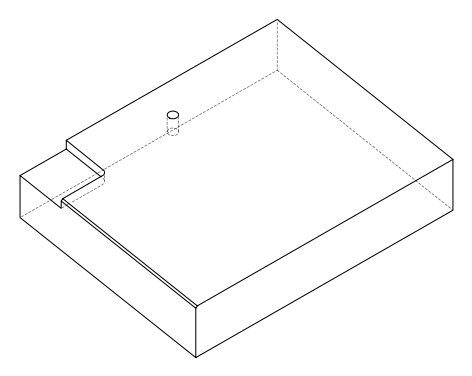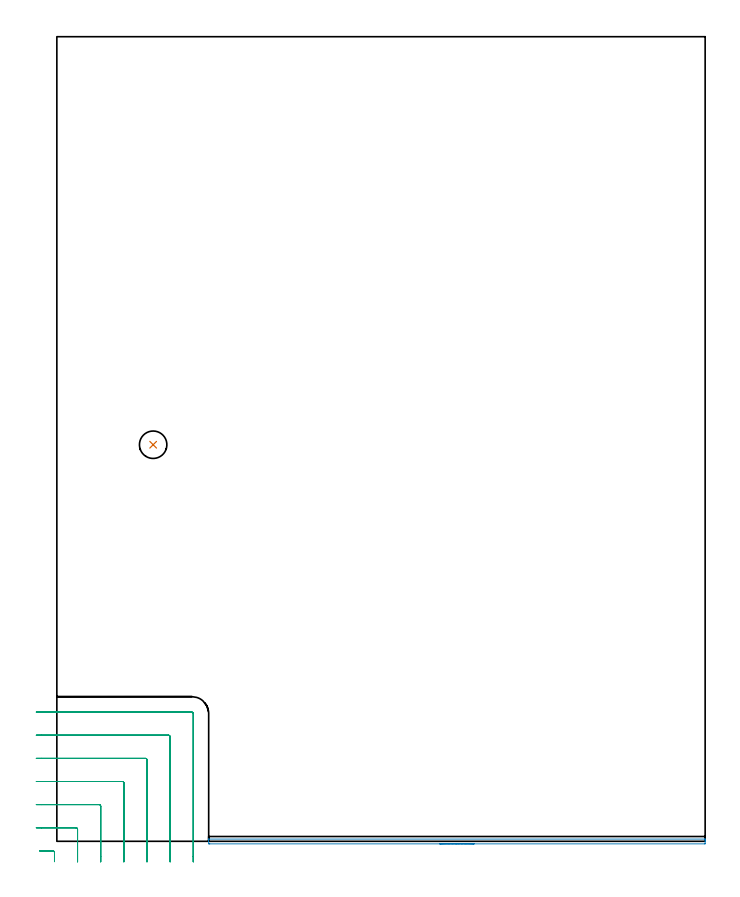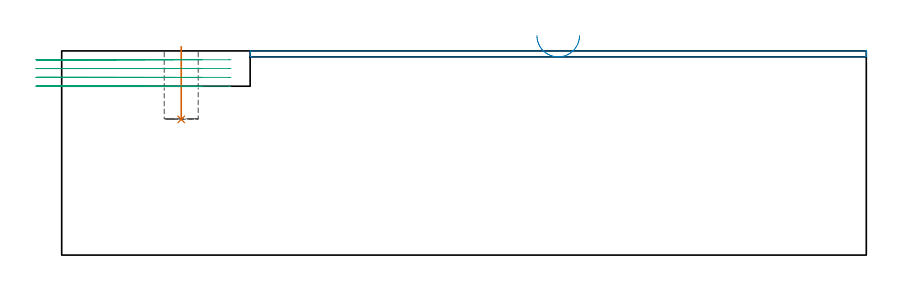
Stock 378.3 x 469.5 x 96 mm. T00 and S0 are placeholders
(PLAN: 3 operations, 2 tool changes, 8.7 min)
(1 INDEXABLE_INSERT_DRILL_BLIND_HOLE_FROM_SOLID | STEP1POCKET | NXT0302_003 | 0.14 min | 6421 mm3)
(2 AREA_MILL | FG_CHAMFER_SURFACE | UGT0205_001 | 2.48 min | 1171 mm3)
(3 MILL_CORNER_NOTCH_RECTANGULAR | CORNER_NOTCH_RECTANGULAR | UGT0201_100 | Follow Part, ap 4.5, ae 75% | 6.1 min | 123754 mm3)
(TOOL NXT0302_003 | Index. Insert Drill 16mm [880-D1600L20-05] | D16 PA176 FL80 Z2)
(TOOL UGT0205_001 | Chamfer Mill 20 x 3 x 45 deg. | D20 FL50 Z2)
(TOOL UGT0201_100 | End Mill 18 mm | D18 FL22 Z2)
(OP 1 INDEXABLE_INSERT_DRILL_BLIND_HOLE_FROM_SOLID)
G17 G21 G94 G90
T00 M6
G54
G17 G0 G90 X56.2 Y231.4 S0 M3
G43 Z106. H1
G94 G81 G98 Z63.8 F250. R98.
G80
M5
M2
(OP 2 AREA_MILL)
G17 G21 G94 G90
T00 M6
G54
G17 G0 G90 X243.45 Y-1.5 S1061 M3
G43 Z106. H0
Z103.2
G94 G1 X243.412 Z102.328 F250.
X243.298 Z101.464
X243.109 Z100.612
X242.847 Z99.78
X242.513 Z98.974
X242.11 Z98.2
X241.641 Z97.464
X241.11 Z96.772
X240.521 Z96.129
X239.878 Z95.54
X239.186 Z95.008
X238.45 Z94.54
X237.676 Z94.137
X236.87 Z93.803
X236.038 Z93.541
X235.186 Z93.352
X234.322 Z93.238
X233.45 Z93.2
X89.214
X89.026 Y-1.498 Z93.202
X88.602 Y-1.491 Z93.205
X88.6 Y-1.319 Z93.378
Y-0.1 Z94.595
Y0.566 Z95.266
Y0.914 Z95.613
X88.607 Y1.274 Z95.965
X88.61 Y1.305 Z95.995
X88.765 Y1.3 Z96.
X378.136
X378.29 Y1.305 Z95.995
X378.293 Y1.274 Z95.965
X378.3 Y0.913 Z95.613
Y0.567 Z95.266
Y-0.1 Z94.595
Y-1.319 Z93.378
X378.298 Y-1.491 Z93.205
X377.873 Y-1.5 Z93.2
X233.45
X232.578 Z93.238
X231.713 Z93.352
X230.862 Z93.541
X230.03 Z93.803
X229.224 Z94.137
X228.45 Z94.54
X227.714 Z95.008
X227.022 Z95.54
X226.379 Z96.129
X225.79 Z96.772
X225.258 Z97.464
X224.79 Z98.2
X224.387 Z98.974
X224.053 Z99.78
X223.791 Z100.612
X223.602 Z101.464
X223.488 Z102.328
X223.45 Z103.2
G0 Z106.
M5
M2
(OP 3 MILL_CORNER_NOTCH_RECTANGULAR)
G17 G21 G94 G90
T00 M6
G54
G17 G0 G90 X-1.4 Y-11.89 S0 M3
G43 Z106. H0
Z91.85
G94 G1 Y-8.89 F250.
Y-6.494 F500.
G3 X-2.294 Y-5.6 R0.9
G1 X-7.046
X-10.046 F250.
G0 Z106.
X12.1 Y-12.
Z91.85
G1 Y-9.
Y7.006 F500.
G3 X11.206 Y7.9 R0.9
G1 X-9.
X-12. F250.
G0 Z106.
X25.6 Y-12.
Z91.85
G1 Y-9.
Y20.506 F500.
G3 X24.706 Y21.4 R0.9
G1 X-9.
X-12. F250.
G0 Z106.
X39.1 Y-12.
Z91.85
G1 Y-9.
Y34.005 F500.
G3 X38.205 Y34.9 R0.9
G1 X-9.
X-12. F250.
G0 Z106.
X52.6 Y-12.
Z91.85
G1 Y-9.
Y47.505 F500.
G3 X51.705 Y48.4 R0.9
G1 X-9.
X-12. F250.
G0 Z106.
X66.1 Y-12.
Z91.85
G1 Y-9.
Y61.005 F500.
G3 X65.205 Y61.9 R0.9
G1 X-9.
X-12. F250.
G0 Z106.
X79.6 Y-12.
Z91.85
G1 Y-9.
Y74.505 F500.
G3 X78.705 Y75.4 R0.9
G1 X-9.
X-12. F250.
G0 Z106.
X-1.4 Y-11.89
Z87.7
G1 Y-8.89
Y-6.494 F500.
G3 X-2.294 Y-5.6 R0.9
G1 X-7.046
X-10.046 F250.
G0 Z106.
X12.1 Y-12.
Z87.7
G1 Y-9.
Y7.006 F500.
G3 X11.206 Y7.9 R0.9
G1 X-9.
X-12. F250.
G0 Z106.
X25.6 Y-12.
Z87.7
G1 Y-9.
Y20.506 F500.
G3 X24.706 Y21.4 R0.9
G1 X-9.
X-12. F250.
G0 Z106.
X39.1 Y-12.
Z87.7
G1 Y-9.
Y34.005 F500.
G3 X38.205 Y34.9 R0.9
G1 X-9.
X-12. F250.
G0 Z106.
X52.6 Y-12.
Z87.7
G1 Y-9.
Y47.505 F500.
G3 X51.705 Y48.4 R0.9
G1 X-9.
X-12. F250.
G0 Z106.
X66.1 Y-12.
Z87.7
G1 Y-9.
Y61.005 F500.
G3 X65.205 Y61.9 R0.9
G1 X-9.
X-12. F250.
G0 Z106.
X79.6 Y-12.
Z87.7
G1 Y-9.
Y74.505 F500.
G3 X78.705 Y75.4 R0.9
G1 X-9.
X-12. F250.
G0 Z106.
X-1.4 Y-11.89
Z83.55
G1 Y-8.89
Y-6.494 F500.
G3 X-2.294 Y-5.6 R0.9
G1 X-7.046
X-10.046 F250.
G0 Z106.
X12.1 Y-12.
Z83.55
G1 Y-9.
Y7.006 F500.
G3 X11.206 Y7.9 R0.9
G1 X-9.
X-12. F250.
G0 Z106.
X25.6 Y-12.
Z83.55
G1 Y-9.
Y20.506 F500.
G3 X24.706 Y21.4 R0.9
G1 X-9.
X-12. F250.
G0 Z106.
X39.1 Y-12.
Z83.55
G1 Y-9.
Y34.005 F500.
G3 X38.205 Y34.9 R0.9
G1 X-9.
X-12. F250.
G0 Z106.
X52.6 Y-12.
Z83.55
G1 Y-9.
Y47.505 F500.
G3 X51.705 Y48.4 R0.9
G1 X-9.
X-12. F250.
G0 Z106.
X66.1 Y-12.
Z83.55
G1 Y-9.
Y61.005 F500.
G3 X65.205 Y61.9 R0.9
G1 X-9.
X-12. F250.
G0 Z106.
X79.6 Y-12.
Z83.55
G1 Y-9.
Y74.505 F500.
G3 X78.705 Y75.4 R0.9
G1 X-9.
X-12. F250.
G0 Z106.
X-1.4 Y-11.89
Z79.4
G1 Y-8.89
Y-6.494 F500.
G3 X-2.294 Y-5.6 R0.9
G1 X-7.046
X-10.046 F250.
G0 Z106.
X12.1 Y-12.
Z79.4
G1 Y-9.
Y7.006 F500.
G3 X11.206 Y7.9 R0.9
G1 X-9.
X-12. F250.
G0 Z106.
X25.6 Y-12.
Z79.4
G1 Y-9.
Y20.506 F500.
G3 X24.706 Y21.4 R0.9
G1 X-9.
X-12. F250.
G0 Z106.
X39.1 Y-12.
Z79.4
G1 Y-9.
Y34.005 F500.
G3 X38.205 Y34.9 R0.9
G1 X-9.
X-12. F250.
G0 Z106.
X52.6 Y-12.
Z79.4
G1 Y-9.
Y47.505 F500.
G3 X51.705 Y48.4 R0.9
G1 X-9.
X-12. F250.
G0 Z106.
X66.1 Y-12.
Z79.4
G1 Y-9.
Y61.005 F500.
G3 X65.205 Y61.9 R0.9
G1 X-9.
X-12. F250.
G0 Z106.
X79.6 Y-12.
Z79.4
G1 Y-9.
Y74.505 F500.
G3 X78.705 Y75.4 R0.9
G1 X-9.
X-12. F250.
G0 Z106.
M5
M2
